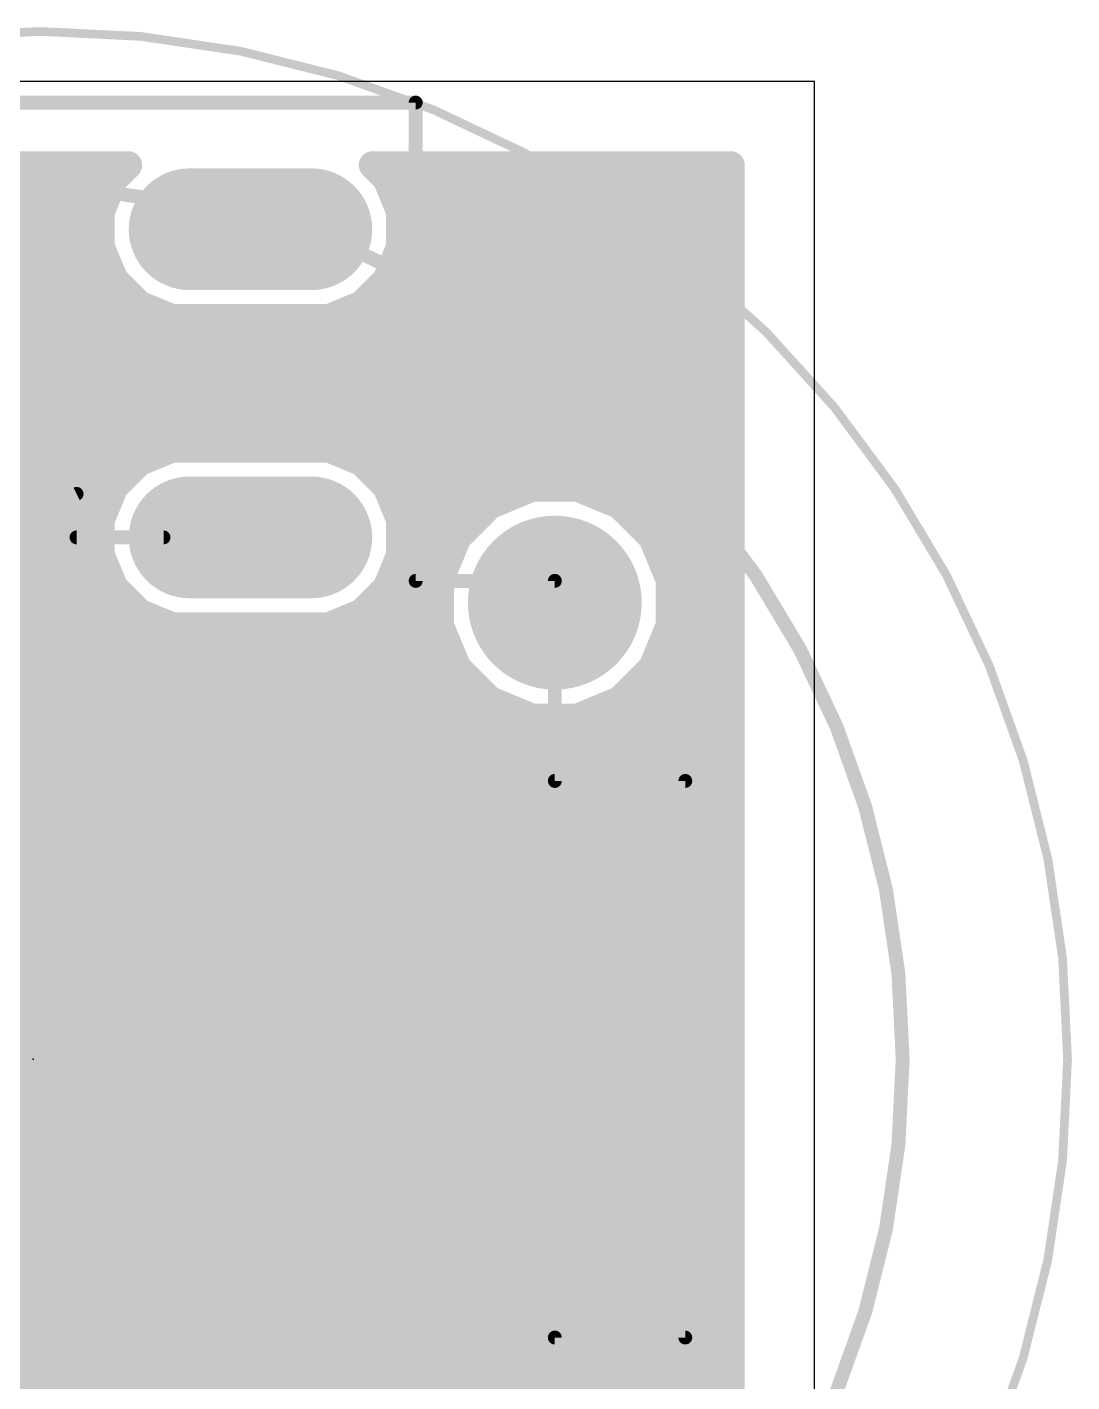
# Model space of a CAD drawing. Extents: x 0 to 39.3, y -1.1 to 59.5.
# Drawn here: x 24.04 to 39.3, y 39.74 to 59.52 of the extents above; entities that cross this region are included whole.
import ezdxf

# ---------------------------------------------------------------- set-up
doc = ezdxf.new("R2010")
doc.units = 0
for name, color, linetype in [('1', 22, 'CONTINUOUS'), ('16', 175, 'CONTINUOUS'), ('17', 82, 'CONTINUOUS'), ('20', 7, 'CONTINUOUS'), ('21', 253, 'CONTINUOUS'), ('23', 7, 'CONTINUOUS'), ('51', 253, 'CONTINUOUS')]:
    doc.layers.add(name, color=color, linetype=linetype)

# ---------------------------------------------------------------- blocks, each defined once
blk = doc.blocks.new('LONGP100')
at = {"const_width": 1}
blk.add_lwpolyline([(-0.5, 0), (0.5, 0)], dxfattribs=at)
at = {"const_width": 0.5}
for points in [[(-0.5, 0.25, 1), (-0.5, -0.25)], [(0.5, -0.25, 1), (0.5, 0.25)]]:
    blk.add_lwpolyline(points, format="xyb", dxfattribs=at)
blk = doc.blocks.new('ROUNDP')
at = {"const_width": 0.5}
blk.add_lwpolyline([(0, -0.25, 1), (0, 0.25, 1), (0, -0.25)], format="xyb", dxfattribs=at)

msp = doc.modelspace()

# ---------------------------------------------------------------- linework, layer by layer
at = {"layer": '1', "const_width": 0.4064}
for points in [[(22.7402, 57.5058), (25.5198, 57.5058)], [(25.5198, 57.5058), (25.3178, 57.3038)], [(29.2922, 57.3038), (29.0902, 57.5058)], [(29.0902, 57.5058), (34.3208, 57.5058)], [(34.3208, 57.5058), (34.3208, 1.2192)], [(22.9428, 57.3024), (25.3172, 57.3024)], [(25.3178, 57.3038), (25.1206, 56.8277)], [(29.4894, 56.8277), (29.2922, 57.3038)], [(29.2928, 57.3024), (34.3208, 57.3024)], [(23.1111, 56.896), (25.1489, 56.896)], [(25.1206, 56.8277), (25.1206, 56.3123)], [(29.4611, 56.896), (34.3208, 56.896)], [(29.4894, 56.3123), (29.4894, 56.8277)], [(23.1394, 56.4896), (25.1206, 56.4896)], [(29.4894, 56.4896), (34.3208, 56.4896)], [(25.1206, 56.3123), (25.3178, 55.8362)], [(29.2922, 55.8362), (29.4894, 56.3123)], [(23.0445, 56.0832), (25.2155, 56.0832)], [(29.3945, 56.0832), (34.3208, 56.0832)], [(25.3178, 55.8362), (25.6822, 55.4718)], [(28.9278, 55.4718), (29.2922, 55.8362)], [(22.7828, 55.6768), (25.4772, 55.6768)], [(29.1328, 55.6768), (34.3208, 55.6768)], [(25.6822, 55.4718), (26.1583, 55.2746)], [(28.4517, 55.2746), (28.9278, 55.4718)], [(1.2192, 55.2704), (34.3208, 55.2704)], [(26.1583, 55.2746), (28.4517, 55.2746)], [(1.2192, 54.864), (34.3208, 54.864)], [(1.2192, 54.4576), (34.3208, 54.4576)], [(1.2192, 54.0512), (34.3208, 54.0512)], [(1.2192, 53.6448), (34.3208, 53.6448)], [(22.5161, 53.2384), (25.8517, 53.2384)], [(26.1583, 53.3654), (25.6822, 53.1682)], [(28.4517, 53.3654), (26.1583, 53.3654)], [(28.9278, 53.1682), (28.4517, 53.3654)], [(28.7583, 53.2384), (34.3208, 53.2384)], [(25.6822, 53.1682), (25.3178, 52.8038)], [(29.2922, 52.8038), (28.9278, 53.1682)], [(22.9544, 52.832), (25.346, 52.832)], [(29.264, 52.832), (34.3208, 52.832)], [(25.3178, 52.8038), (25.1206, 52.3277)], [(29.4894, 52.3277), (29.2922, 52.8038)], [(31.4165, 52.7939), (30.8004, 52.5387)], [(32.0835, 52.7939), (31.4165, 52.7939)], [(32.6996, 52.5387), (32.0835, 52.7939)], [(23.1439, 52.4256), (25.1612, 52.4256)], [(29.4488, 52.4256), (30.6873, 52.4256)], [(30.8004, 52.5387), (30.3288, 52.0671)], [(33.1712, 52.0671), (32.6996, 52.5387)], [(32.8127, 52.4256), (34.3208, 52.4256)], [(25.1206, 52.3277), (25.1206, 51.8123)], [(29.4894, 51.8123), (29.4894, 52.3277)], [(30.3288, 52.0671), (30.0736, 51.451)], [(33.4264, 51.451), (33.1712, 52.0671)], [(21.0268, 52.0192), (25.1206, 52.0192)], [(29.4894, 52.0192), (30.309, 52.0192)], [(33.191, 52.0192), (34.3208, 52.0192)], [(25.1206, 51.8123), (25.3178, 51.3362)], [(29.2922, 51.3362), (29.4894, 51.8123)], [(23.1109, 51.6128), (25.2032, 51.6128)], [(29.4068, 51.6128), (30.1406, 51.6128)], [(30.0736, 51.451), (30.0736, 50.784)], [(33.3594, 51.6128), (34.3208, 51.6128)], [(33.4264, 50.784), (33.4264, 51.451)], [(25.3178, 51.3362), (25.6822, 50.9718)], [(28.9278, 50.9718), (29.2922, 51.3362)], [(22.8805, 51.2064), (25.4476, 51.2064)], [(29.1624, 51.2064), (30.0736, 51.2064)], [(33.4264, 51.2064), (34.3208, 51.2064)], [(25.6822, 50.9718), (26.1583, 50.7746)], [(28.4517, 50.7746), (28.9278, 50.9718)], [(22.2917, 50.8), (26.097, 50.8)], [(26.1583, 50.7746), (28.4517, 50.7746)], [(28.513, 50.8), (30.0736, 50.8)], [(30.0736, 50.784), (30.3288, 50.1679)], [(33.1712, 50.1679), (33.4264, 50.784)], [(33.4264, 50.8), (34.3208, 50.8)], [(18.0247, 50.3936), (30.2353, 50.3936)], [(33.2647, 50.3936), (34.3208, 50.3936)], [(30.3288, 50.1679), (30.8004, 49.6963)], [(32.6996, 49.6963), (33.1712, 50.1679)], [(17.7505, 49.9872), (30.5095, 49.9872)], [(32.9905, 49.9872), (34.3208, 49.9872)], [(30.8004, 49.6963), (31.4165, 49.4411)], [(32.0835, 49.4411), (32.6996, 49.6963)], [(17.1807, 49.5808), (31.0793, 49.5808)], [(32.4207, 49.5808), (34.3208, 49.5808)], [(31.4165, 49.4411), (32.0835, 49.4411)], [(1.2192, 49.1744), (34.3208, 49.1744)], [(1.2192, 48.768), (34.3208, 48.768)], [(1.2192, 48.3616), (34.3208, 48.3616)], [(14.8368, 47.9552), (34.3208, 47.9552)], [(15.1407, 47.5488), (34.3208, 47.5488)], [(15.2654, 47.1424), (34.3208, 47.1424)], [(15.5223, 46.736), (34.3208, 46.736)], [(15.9287, 46.3296), (34.3208, 46.3296)], [(16.3351, 45.9232), (34.3208, 45.9232)], [(16.7415, 45.5168), (34.3208, 45.5168)], [(17.1479, 45.1104), (34.3208, 45.1104)], [(17.5543, 44.704), (34.3208, 44.704)], [(17.9607, 44.2976), (34.3208, 44.2976)], [(18.3671, 43.8912), (34.3208, 43.8912)], [(18.7735, 43.4848), (34.3208, 43.4848)], [(19.1799, 43.0784), (34.3208, 43.0784)], [(19.3548, 42.672), (34.3208, 42.672)], [(19.3548, 42.2656), (34.3208, 42.2656)], [(19.3548, 41.8592), (34.3208, 41.8592)], [(19.3548, 41.4528), (34.3208, 41.4528)], [(19.3548, 41.0464), (34.3208, 41.0464)], [(19.3548, 40.64), (34.3208, 40.64)], [(19.3548, 40.2336), (34.3208, 40.2336)], [(19.3548, 39.8272), (34.3208, 39.8272)]]:
    msp.add_lwpolyline(points, dxfattribs=at)
at = {"layer": '1', "const_width": 0.2032}
for points in [[(25.5917, 57.434, 1), (25.448, 57.5776)], [(25.5198, 57.4042, 1), (25.5198, 57.6074)], [(29.162, 57.5776, 1), (29.0183, 57.434)], [(29.0902, 57.6074, 1), (29.0902, 57.4042)], [(34.4224, 57.5058, 1), (34.2192, 57.5058)], [(34.3208, 57.4042, 1), (34.3208, 57.6074)], [(25.246, 57.3756, 1), (25.3897, 57.2319)], [(25.4117, 57.2649, 1), (25.2239, 57.3427)], [(25.3172, 57.2008, 1), (25.3172, 57.404)], [(29.3861, 57.3427, 1), (29.1983, 57.2649)], [(29.2928, 57.404, 1), (29.2928, 57.2008)], [(29.2203, 57.2319, 1), (29.364, 57.3756)], [(34.3208, 57.2008, 1), (34.3208, 57.404)], [(25.2222, 56.8277, 1), (25.019, 56.8277)], [(25.1489, 56.7944, 1), (25.1489, 56.9976)], [(29.4611, 56.9976, 1), (29.4611, 56.7944)], [(29.591, 56.8277, 1), (29.3878, 56.8277)], [(34.3208, 56.7944, 1), (34.3208, 56.9976)], [(25.0267, 56.8666, 1), (25.2145, 56.7888)], [(29.3955, 56.7888, 1), (29.5833, 56.8666)], [(25.1206, 56.388, 1), (25.1206, 56.5912)], [(29.4894, 56.5912, 1), (29.4894, 56.388)], [(34.3208, 56.388, 1), (34.3208, 56.5912)], [(25.2145, 56.3512, 1), (25.0267, 56.2734)], [(25.019, 56.3123, 1), (25.2222, 56.3123)], [(29.3878, 56.3123, 1), (29.591, 56.3123)], [(29.5833, 56.2734, 1), (29.3955, 56.3512)], [(25.2155, 55.9816, 1), (25.2155, 56.1848)], [(29.3945, 56.1848, 1), (29.3945, 55.9816)], [(34.3208, 55.9816, 1), (34.3208, 56.1848)], [(25.3897, 55.9081, 1), (25.246, 55.7644)], [(29.364, 55.7644, 1), (29.2203, 55.9081)], [(25.2239, 55.7973, 1), (25.4117, 55.8751)], [(25.4772, 55.5752, 1), (25.4772, 55.7784)], [(29.1328, 55.7784, 1), (29.1328, 55.5752)], [(29.1983, 55.8751, 1), (29.3861, 55.7973)], [(34.3208, 55.5752, 1), (34.3208, 55.7784)], [(25.7211, 55.5657, 1), (25.6433, 55.3779)], [(25.6104, 55.4, 1), (25.7541, 55.5437)], [(28.8559, 55.5437, 1), (28.9996, 55.4)], [(28.9667, 55.3779, 1), (28.8889, 55.5657)], [(26.1583, 55.3762, 1), (26.1583, 55.173)], [(26.1194, 55.1807, 1), (26.1972, 55.3685)], [(28.4128, 55.3685, 1), (28.4906, 55.1807)], [(28.4517, 55.173, 1), (28.4517, 55.3762)], [(34.3208, 55.1688, 1), (34.3208, 55.372)], [(34.3208, 54.7624, 1), (34.3208, 54.9656)], [(34.3208, 54.356, 1), (34.3208, 54.5592)], [(34.3208, 53.9496, 1), (34.3208, 54.1528)], [(34.3208, 53.5432, 1), (34.3208, 53.7464)], [(25.8517, 53.1368, 1), (25.8517, 53.34)], [(26.1583, 53.467, 1), (26.1583, 53.2638)], [(26.1972, 53.2715, 1), (26.1194, 53.4593)], [(28.4906, 53.4593, 1), (28.4128, 53.2715)], [(28.4517, 53.2638, 1), (28.4517, 53.467)], [(28.7583, 53.34, 1), (28.7583, 53.1368)], [(34.3208, 53.1368, 1), (34.3208, 53.34)], [(25.6433, 53.2621, 1), (25.7211, 53.0743)], [(25.7541, 53.0963, 1), (25.6104, 53.24)], [(28.9996, 53.24, 1), (28.8559, 53.0963)], [(28.8889, 53.0743, 1), (28.9667, 53.2621)], [(25.346, 52.7304, 1), (25.346, 52.9336)], [(29.264, 52.9336, 1), (29.264, 52.7304)], [(34.3208, 52.7304, 1), (34.3208, 52.9336)], [(25.246, 52.8756, 1), (25.3897, 52.7319)], [(25.4117, 52.7649, 1), (25.2239, 52.8427)], [(29.3861, 52.8427, 1), (29.1983, 52.7649)], [(29.2203, 52.7319, 1), (29.364, 52.8756)], [(31.4165, 52.8955, 1), (31.4165, 52.6923)], [(31.4554, 52.7, 1), (31.3777, 52.8878)], [(32.1223, 52.8878, 1), (32.0446, 52.7)], [(32.0835, 52.6923, 1), (32.0835, 52.8955)], [(25.1612, 52.324, 1), (25.1612, 52.5272)], [(29.4488, 52.5272, 1), (29.4488, 52.324)], [(30.6873, 52.324, 1), (30.6873, 52.5272)], [(30.7615, 52.6325, 1), (30.8393, 52.4448)], [(30.8722, 52.4668, 1), (30.7286, 52.6105)], [(32.7714, 52.6105, 1), (32.6278, 52.4668)], [(32.6607, 52.4448, 1), (32.7385, 52.6325)], [(32.8127, 52.5272, 1), (32.8127, 52.324)], [(34.3208, 52.324, 1), (34.3208, 52.5272)], [(25.2222, 52.3277, 1), (25.019, 52.3277)], [(25.0267, 52.3666, 1), (25.2145, 52.2888)], [(29.591, 52.3277, 1), (29.3878, 52.3277)], [(29.3955, 52.2888, 1), (29.5833, 52.3666)], [(30.257, 52.1389, 1), (30.4007, 51.9953)], [(30.4227, 52.0282, 1), (30.2349, 52.106)], [(33.265, 52.106, 1), (33.0773, 52.0282)], [(33.0993, 51.9953, 1), (33.243, 52.1389)], [(25.1206, 51.9176, 1), (25.1206, 52.1208)], [(29.4894, 52.1208, 1), (29.4894, 51.9176)], [(30.309, 51.9176, 1), (30.309, 52.1208)], [(33.191, 52.1208, 1), (33.191, 51.9176)], [(34.3208, 51.9176, 1), (34.3208, 52.1208)], [(25.2145, 51.8512, 1), (25.0267, 51.7734)], [(25.019, 51.8123, 1), (25.2222, 51.8123)], [(29.3878, 51.8123, 1), (29.591, 51.8123)], [(29.5833, 51.7734, 1), (29.3955, 51.8512)], [(25.2032, 51.5112, 1), (25.2032, 51.7144)], [(29.4068, 51.7144, 1), (29.4068, 51.5112)], [(30.1752, 51.451, 1), (29.972, 51.451)], [(30.1406, 51.5112, 1), (30.1406, 51.7144)], [(33.3594, 51.7144, 1), (33.3594, 51.5112)], [(33.528, 51.451, 1), (33.3248, 51.451)], [(34.3208, 51.5112, 1), (34.3208, 51.7144)], [(25.3897, 51.4081, 1), (25.246, 51.2644)], [(25.2239, 51.2973, 1), (25.4117, 51.3751)], [(29.1983, 51.3751, 1), (29.3861, 51.2973)], [(29.364, 51.2644, 1), (29.2203, 51.4081)], [(29.9797, 51.4898, 1), (30.1675, 51.4121)], [(33.3325, 51.4121, 1), (33.5203, 51.4898)], [(25.4476, 51.1048, 1), (25.4476, 51.308)], [(29.1624, 51.308, 1), (29.1624, 51.1048)], [(30.0736, 51.1048, 1), (30.0736, 51.308)], [(33.4264, 51.308, 1), (33.4264, 51.1048)], [(34.3208, 51.1048, 1), (34.3208, 51.308)], [(25.7211, 51.0657, 1), (25.6433, 50.8779)], [(25.6104, 50.9, 1), (25.7541, 51.0437)], [(28.8559, 51.0437, 1), (28.9996, 50.9)], [(28.9667, 50.8779, 1), (28.8889, 51.0657)], [(26.1583, 50.8762, 1), (26.1583, 50.673)], [(26.097, 50.6984, 1), (26.097, 50.9016)], [(26.1194, 50.6807, 1), (26.1972, 50.8685)], [(28.4128, 50.8685, 1), (28.4906, 50.6807)], [(28.513, 50.9016, 1), (28.513, 50.6984)], [(28.4517, 50.673, 1), (28.4517, 50.8762)], [(30.1675, 50.8229, 1), (29.9797, 50.7452)], [(29.972, 50.784, 1), (30.1752, 50.784)], [(30.0736, 50.6984, 1), (30.0736, 50.9016)], [(33.4264, 50.9016, 1), (33.4264, 50.6984)], [(33.3248, 50.784, 1), (33.528, 50.784)], [(33.5203, 50.7452, 1), (33.3325, 50.8229)], [(34.3208, 50.6984, 1), (34.3208, 50.9016)], [(30.2353, 50.292, 1), (30.2353, 50.4952)], [(33.2647, 50.4952, 1), (33.2647, 50.292)], [(34.3208, 50.292, 1), (34.3208, 50.4952)], [(30.4007, 50.2397, 1), (30.257, 50.0961)], [(30.2349, 50.129, 1), (30.4227, 50.2068)], [(33.0773, 50.2068, 1), (33.265, 50.129)], [(33.243, 50.0961, 1), (33.0993, 50.2397)], [(30.5095, 49.8856, 1), (30.5095, 50.0888)], [(32.9905, 50.0888, 1), (32.9905, 49.8856)], [(34.3208, 49.8856, 1), (34.3208, 50.0888)], [(30.8393, 49.7902, 1), (30.7615, 49.6024)], [(30.7286, 49.6245, 1), (30.8722, 49.7682)], [(32.6278, 49.7682, 1), (32.7714, 49.6245)], [(32.7385, 49.6024, 1), (32.6607, 49.7902)], [(31.0793, 49.4792, 1), (31.0793, 49.6824)], [(32.4207, 49.6824, 1), (32.4207, 49.4792)], [(34.3208, 49.4792, 1), (34.3208, 49.6824)], [(31.4165, 49.5427, 1), (31.4165, 49.3395)], [(31.3777, 49.3472, 1), (31.4554, 49.535)], [(32.0446, 49.535, 1), (32.1223, 49.3472)], [(32.0835, 49.3395, 1), (32.0835, 49.5427)], [(34.3208, 49.0728, 1), (34.3208, 49.276)], [(34.3208, 48.6664, 1), (34.3208, 48.8696)], [(34.3208, 48.26, 1), (34.3208, 48.4632)], [(34.3208, 47.8536, 1), (34.3208, 48.0568)], [(34.3208, 47.4472, 1), (34.3208, 47.6504)], [(34.3208, 47.0408, 1), (34.3208, 47.244)], [(34.3208, 46.6344, 1), (34.3208, 46.8376)], [(34.3208, 46.228, 1), (34.3208, 46.4312)], [(34.3208, 45.8216, 1), (34.3208, 46.0248)], [(34.3208, 45.4152, 1), (34.3208, 45.6184)], [(34.3208, 45.0088, 1), (34.3208, 45.212)], [(34.3208, 44.6024, 1), (34.3208, 44.8056)], [(34.3208, 44.196, 1), (34.3208, 44.3992)], [(34.3208, 43.7896, 1), (34.3208, 43.9928)], [(34.3208, 43.3832, 1), (34.3208, 43.5864)], [(34.3208, 42.9768, 1), (34.3208, 43.18)], [(34.3208, 42.5704, 1), (34.3208, 42.7736)], [(34.3208, 42.164, 1), (34.3208, 42.3672)], [(34.3208, 41.7576, 1), (34.3208, 41.9608)], [(34.3208, 41.3512, 1), (34.3208, 41.5544)], [(34.3208, 40.9448, 1), (34.3208, 41.148)], [(34.3208, 40.5384, 1), (34.3208, 40.7416)], [(34.3208, 40.132, 1), (34.3208, 40.3352)], [(34.3208, 39.7256, 1), (34.3208, 39.9288)]]:
    msp.add_lwpolyline(points, format="xyb", dxfattribs=at)
at = {"layer": '16'}
for points, const_width in [([(22.7402, 57.5058), (25.5198, 57.5058)], 0.4064), ([(25.5198, 57.5058), (25.3178, 57.3038)], 0.4064), ([(29.2922, 57.3038), (29.0902, 57.5058)], 0.4064), ([(29.0902, 57.5058), (34.3208, 57.5058)], 0.4064), ([(34.3208, 57.5058), (34.3208, 1.2192)], 0.4064), ([(22.9428, 57.3024), (25.3172, 57.3024)], 0.4064), ([(25.3178, 57.3038), (25.1206, 56.8277)], 0.4064), ([(29.4894, 56.8277), (29.2922, 57.3038)], 0.4064), ([(29.2928, 57.3024), (34.3208, 57.3024)], 0.4064), ([(23.1111, 56.896), (25.1489, 56.896)], 0.4064), ([(25.1206, 56.8277), (25.1206, 56.3123)], 0.4064), ([(29.4611, 56.896), (34.3208, 56.896)], 0.4064), ([(29.4894, 56.3123), (29.4894, 56.8277)], 0.4064), ([(23.1394, 56.4896), (25.1206, 56.4896)], 0.4064), ([(29.4894, 56.4896), (34.3208, 56.4896)], 0.4064), ([(25.1206, 56.3123), (25.3178, 55.8362)], 0.4064), ([(29.2922, 55.8362), (29.4894, 56.3123)], 0.4064), ([(23.0445, 56.0832), (25.2155, 56.0832)], 0.4064), ([(29.3945, 56.0832), (34.3208, 56.0832)], 0.4064), ([(25.3178, 55.8362), (25.6822, 55.4718)], 0.4064), ([(28.9278, 55.4718), (29.2922, 55.8362)], 0.4064), ([(22.7828, 55.6768), (25.4772, 55.6768)], 0.4064), ([(29.1328, 55.6768), (34.3208, 55.6768)], 0.4064), ([(25.6822, 55.4718), (26.1583, 55.2746)], 0.4064), ([(28.4517, 55.2746), (28.9278, 55.4718)], 0.4064), ([(21.9739, 55.2704), (34.3208, 55.2704)], 0.4064), ([(26.1583, 55.2746), (28.4517, 55.2746)], 0.4064), ([(22.3803, 54.864), (34.3208, 54.864)], 0.4064), ([(22.7867, 54.4576), (34.3208, 54.4576)], 0.4064), ([(24.6155, 52.8828), (23.0915, 54.4068)], 0.4064), ([(23.4471, 54.0512), (34.3208, 54.0512)], 0.4064), ([(24.384, 52.324), (22.86, 53.848)], 0.3048), ([(23.8535, 53.6448), (34.3208, 53.6448)], 0.4064), ([(24.2599, 53.2384), (25.8517, 53.2384)], 0.4064), ([(26.1583, 53.3654), (25.6822, 53.1682)], 0.4064), ([(28.4517, 53.3654), (26.1583, 53.3654)], 0.4064), ([(28.9278, 53.1682), (28.4517, 53.3654)], 0.4064), ([(28.7583, 53.2384), (34.3208, 53.2384)], 0.4064), ([(25.6822, 53.1682), (25.3178, 52.8038)], 0.4064), ([(29.2922, 52.8038), (28.9278, 53.1682)], 0.4064), ([(24.9428, 52.5555), (24.6155, 52.8828)], 0.4064), ([(24.6663, 52.832), (25.346, 52.832)], 0.4064), ([(29.264, 52.832), (34.3208, 52.832)], 0.4064), ([(25.3178, 52.8038), (25.1206, 52.3277)], 0.4064), ([(29.4894, 52.3277), (29.2922, 52.8038)], 0.4064), ([(31.4165, 52.7939), (30.8004, 52.5387)], 0.4064), ([(32.0835, 52.7939), (31.4165, 52.7939)], 0.4064), ([(32.6996, 52.5387), (32.0835, 52.7939)], 0.4064), ([(24.9428, 39.6015), (24.9428, 52.5555)], 0.4064), ([(24.9428, 52.4256), (25.1612, 52.4256)], 0.4064), ([(29.4488, 52.4256), (30.6873, 52.4256)], 0.4064), ([(30.8004, 52.5387), (30.3288, 52.0671)], 0.4064), ([(33.1712, 52.0671), (32.6996, 52.5387)], 0.4064), ([(32.8127, 52.4256), (34.3208, 52.4256)], 0.4064), ([(24.384, 39.37), (24.384, 52.324)], 0.3048), ([(25.1206, 52.3277), (25.1206, 51.8123)], 0.4064), ([(29.4894, 51.8123), (29.4894, 52.3277)], 0.4064), ([(30.3288, 52.0671), (30.0736, 51.451)], 0.4064), ([(33.4264, 51.451), (33.1712, 52.0671)], 0.4064), ([(24.9428, 52.0192), (25.1206, 52.0192)], 0.4064), ([(29.4894, 52.0192), (30.309, 52.0192)], 0.4064), ([(33.191, 52.0192), (34.3208, 52.0192)], 0.4064), ([(25.1206, 51.8123), (25.3178, 51.3362)], 0.4064), ([(29.2922, 51.3362), (29.4894, 51.8123)], 0.4064), ([(24.9428, 51.6128), (25.2032, 51.6128)], 0.4064), ([(29.4068, 51.6128), (30.1406, 51.6128)], 0.4064), ([(30.0736, 51.451), (30.0736, 50.784)], 0.4064), ([(33.3594, 51.6128), (34.3208, 51.6128)], 0.4064), ([(33.4264, 50.784), (33.4264, 51.451)], 0.4064), ([(25.3178, 51.3362), (25.6822, 50.9718)], 0.4064), ([(28.9278, 50.9718), (29.2922, 51.3362)], 0.4064), ([(24.9428, 51.2064), (25.4476, 51.2064)], 0.4064), ([(29.1624, 51.2064), (30.0736, 51.2064)], 0.4064), ([(33.4264, 51.2064), (34.3208, 51.2064)], 0.4064), ([(25.6822, 50.9718), (26.1583, 50.7746)], 0.4064), ([(28.4517, 50.7746), (28.9278, 50.9718)], 0.4064), ([(24.9428, 50.8), (26.097, 50.8)], 0.4064), ([(26.1583, 50.7746), (28.4517, 50.7746)], 0.4064), ([(28.513, 50.8), (30.0736, 50.8)], 0.4064), ([(30.0736, 50.784), (30.3288, 50.1679)], 0.4064), ([(33.1712, 50.1679), (33.4264, 50.784)], 0.4064), ([(33.4264, 50.8), (34.3208, 50.8)], 0.4064), ([(24.9428, 50.3936), (30.2353, 50.3936)], 0.4064), ([(33.2647, 50.3936), (34.3208, 50.3936)], 0.4064), ([(30.3288, 50.1679), (30.8004, 49.6963)], 0.4064), ([(32.6996, 49.6963), (33.1712, 50.1679)], 0.4064), ([(24.9428, 49.9872), (30.5095, 49.9872)], 0.4064), ([(32.9905, 49.9872), (34.3208, 49.9872)], 0.4064), ([(30.8004, 49.6963), (31.4165, 49.4411)], 0.4064), ([(32.0835, 49.4411), (32.6996, 49.6963)], 0.4064), ([(24.9428, 49.5808), (31.0793, 49.5808)], 0.4064), ([(32.4207, 49.5808), (34.3208, 49.5808)], 0.4064), ([(31.4165, 49.4411), (32.0835, 49.4411)], 0.4064), ([(24.9428, 49.1744), (34.3208, 49.1744)], 0.4064), ([(24.9428, 48.768), (34.3208, 48.768)], 0.4064), ([(24.9428, 48.3616), (34.3208, 48.3616)], 0.4064), ([(24.9428, 47.9552), (34.3208, 47.9552)], 0.4064), ([(24.9428, 47.5488), (34.3208, 47.5488)], 0.4064), ([(24.9428, 47.1424), (34.3208, 47.1424)], 0.4064), ([(24.9428, 46.736), (34.3208, 46.736)], 0.4064), ([(24.9428, 46.3296), (34.3208, 46.3296)], 0.4064), ([(24.9428, 45.9232), (34.3208, 45.9232)], 0.4064), ([(24.9428, 45.5168), (34.3208, 45.5168)], 0.4064), ([(24.9428, 45.1104), (34.3208, 45.1104)], 0.4064), ([(24.9428, 44.704), (34.3208, 44.704)], 0.4064), ([(24.9428, 44.2976), (34.3208, 44.2976)], 0.4064), ([(24.9428, 43.8912), (34.3208, 43.8912)], 0.4064), ([(24.9428, 43.4848), (34.3208, 43.4848)], 0.4064), ([(24.9428, 43.0784), (34.3208, 43.0784)], 0.4064), ([(24.9428, 42.672), (34.3208, 42.672)], 0.4064), ([(24.9428, 42.2656), (34.3208, 42.2656)], 0.4064), ([(24.9428, 41.8592), (34.3208, 41.8592)], 0.4064), ([(24.9428, 41.4528), (34.3208, 41.4528)], 0.4064), ([(24.9428, 41.0464), (34.3208, 41.0464)], 0.4064), ([(24.9428, 40.64), (34.3208, 40.64)], 0.4064), ([(24.9428, 40.2336), (34.3208, 40.2336)], 0.4064), ([(24.9428, 39.8272), (34.3208, 39.8272)], 0.4064), ([(28.9335, 35.6108), (24.9428, 39.6015)], 0.4064)]:
    msp.add_lwpolyline(points, dxfattribs=dict(at, const_width=const_width))
for points, const_width in [([(25.5917, 57.434, 1), (25.448, 57.5776)], 0.2032), ([(25.5198, 57.4042, 1), (25.5198, 57.6074)], 0.2032), ([(29.162, 57.5776, 1), (29.0183, 57.434)], 0.2032), ([(29.0902, 57.6074, 1), (29.0902, 57.4042)], 0.2032), ([(34.4224, 57.5058, 1), (34.2192, 57.5058)], 0.2032), ([(34.3208, 57.4042, 1), (34.3208, 57.6074)], 0.2032), ([(25.246, 57.3756, 1), (25.3897, 57.2319)], 0.2032), ([(25.4117, 57.2649, 1), (25.2239, 57.3427)], 0.2032), ([(25.3172, 57.2008, 1), (25.3172, 57.404)], 0.2032), ([(29.3861, 57.3427, 1), (29.1983, 57.2649)], 0.2032), ([(29.2928, 57.404, 1), (29.2928, 57.2008)], 0.2032), ([(29.2203, 57.2319, 1), (29.364, 57.3756)], 0.2032), ([(34.3208, 57.2008, 1), (34.3208, 57.404)], 0.2032), ([(25.2222, 56.8277, 1), (25.019, 56.8277)], 0.2032), ([(25.1489, 56.7944, 1), (25.1489, 56.9976)], 0.2032), ([(29.4611, 56.9976, 1), (29.4611, 56.7944)], 0.2032), ([(29.591, 56.8277, 1), (29.3878, 56.8277)], 0.2032), ([(34.3208, 56.7944, 1), (34.3208, 56.9976)], 0.2032), ([(25.0267, 56.8666, 1), (25.2145, 56.7888)], 0.2032), ([(29.3955, 56.7888, 1), (29.5833, 56.8666)], 0.2032), ([(25.1206, 56.388, 1), (25.1206, 56.5912)], 0.2032), ([(29.4894, 56.5912, 1), (29.4894, 56.388)], 0.2032), ([(34.3208, 56.388, 1), (34.3208, 56.5912)], 0.2032), ([(25.2145, 56.3512, 1), (25.0267, 56.2734)], 0.2032), ([(25.019, 56.3123, 1), (25.2222, 56.3123)], 0.2032), ([(29.3878, 56.3123, 1), (29.591, 56.3123)], 0.2032), ([(29.5833, 56.2734, 1), (29.3955, 56.3512)], 0.2032), ([(25.2155, 55.9816, 1), (25.2155, 56.1848)], 0.2032), ([(29.3945, 56.1848, 1), (29.3945, 55.9816)], 0.2032), ([(34.3208, 55.9816, 1), (34.3208, 56.1848)], 0.2032), ([(25.3897, 55.9081, 1), (25.246, 55.7644)], 0.2032), ([(29.364, 55.7644, 1), (29.2203, 55.9081)], 0.2032), ([(25.2239, 55.7973, 1), (25.4117, 55.8751)], 0.2032), ([(25.4772, 55.5752, 1), (25.4772, 55.7784)], 0.2032), ([(29.1328, 55.7784, 1), (29.1328, 55.5752)], 0.2032), ([(29.1983, 55.8751, 1), (29.3861, 55.7973)], 0.2032), ([(34.3208, 55.5752, 1), (34.3208, 55.7784)], 0.2032), ([(25.7211, 55.5657, 1), (25.6433, 55.3779)], 0.2032), ([(25.6104, 55.4, 1), (25.7541, 55.5437)], 0.2032), ([(28.8559, 55.5437, 1), (28.9996, 55.4)], 0.2032), ([(28.9667, 55.3779, 1), (28.8889, 55.5657)], 0.2032), ([(26.1583, 55.3762, 1), (26.1583, 55.173)], 0.2032), ([(26.1194, 55.1807, 1), (26.1972, 55.3685)], 0.2032), ([(28.4128, 55.3685, 1), (28.4906, 55.1807)], 0.2032), ([(28.4517, 55.173, 1), (28.4517, 55.3762)], 0.2032), ([(34.3208, 55.1688, 1), (34.3208, 55.372)], 0.2032), ([(34.3208, 54.7624, 1), (34.3208, 54.9656)], 0.2032), ([(34.3208, 54.356, 1), (34.3208, 54.5592)], 0.2032), ([(34.3208, 53.9496, 1), (34.3208, 54.1528)], 0.2032), ([(34.3208, 53.5432, 1), (34.3208, 53.7464)], 0.2032), ([(24.2599, 53.34, 1), (24.2599, 53.1368)], 0.2032), ([(25.8517, 53.1368, 1), (25.8517, 53.34)], 0.2032), ([(26.1583, 53.467, 1), (26.1583, 53.2638)], 0.2032), ([(26.1972, 53.2715, 1), (26.1194, 53.4593)], 0.2032), ([(28.4906, 53.4593, 1), (28.4128, 53.2715)], 0.2032), ([(28.4517, 53.2638, 1), (28.4517, 53.467)], 0.2032), ([(28.7583, 53.34, 1), (28.7583, 53.1368)], 0.2032), ([(34.3208, 53.1368, 1), (34.3208, 53.34)], 0.2032), ([(25.6433, 53.2621, 1), (25.7211, 53.0743)], 0.2032), ([(25.7541, 53.0963, 1), (25.6104, 53.24)], 0.2032), ([(28.9996, 53.24, 1), (28.8559, 53.0963)], 0.2032), ([(28.8889, 53.0743, 1), (28.9667, 53.2621)], 0.2032), ([(24.6873, 52.9546, 1), (24.5436, 52.811)], 0.2032), ([(24.5436, 52.811, 1), (24.6873, 52.9546)], 0.2032), ([(24.6663, 52.9336, 1), (24.6663, 52.7304)], 0.2032), ([(25.346, 52.7304, 1), (25.346, 52.9336)], 0.2032), ([(29.264, 52.9336, 1), (29.264, 52.7304)], 0.2032), ([(34.3208, 52.7304, 1), (34.3208, 52.9336)], 0.2032), ([(25.246, 52.8756, 1), (25.3897, 52.7319)], 0.2032), ([(25.4117, 52.7649, 1), (25.2239, 52.8427)], 0.2032), ([(29.3861, 52.8427, 1), (29.1983, 52.7649)], 0.2032), ([(29.2203, 52.7319, 1), (29.364, 52.8756)], 0.2032), ([(31.4165, 52.8955, 1), (31.4165, 52.6923)], 0.2032), ([(31.4554, 52.7, 1), (31.3777, 52.8878)], 0.2032), ([(32.1223, 52.8878, 1), (32.0446, 52.7)], 0.2032), ([(32.0835, 52.6923, 1), (32.0835, 52.8955)], 0.2032), ([(25.0444, 52.5555, 1), (24.8412, 52.5555)], 0.2032), ([(24.9428, 52.5272, 1), (24.9428, 52.324)], 0.2032), ([(24.871, 52.4836, 1), (25.0146, 52.6273)], 0.2032), ([(25.1612, 52.324, 1), (25.1612, 52.5272)], 0.2032), ([(29.4488, 52.5272, 1), (29.4488, 52.324)], 0.2032), ([(30.6873, 52.324, 1), (30.6873, 52.5272)], 0.2032), ([(30.7615, 52.6325, 1), (30.8393, 52.4448)], 0.2032), ([(30.8722, 52.4668, 1), (30.7286, 52.6105)], 0.2032), ([(32.7714, 52.6105, 1), (32.6278, 52.4668)], 0.2032), ([(32.6607, 52.4448, 1), (32.7385, 52.6325)], 0.2032), ([(32.8127, 52.5272, 1), (32.8127, 52.324)], 0.2032), ([(34.3208, 52.324, 1), (34.3208, 52.5272)], 0.2032), ([(24.4602, 52.324, 1), (24.3078, 52.324)], 0.1524), ([(24.3301, 52.2701, 1), (24.4379, 52.3779)], 0.1524), ([(25.2222, 52.3277, 1), (25.019, 52.3277)], 0.2032), ([(25.0267, 52.3666, 1), (25.2145, 52.2888)], 0.2032), ([(29.591, 52.3277, 1), (29.3878, 52.3277)], 0.2032), ([(29.3955, 52.2888, 1), (29.5833, 52.3666)], 0.2032), ([(30.257, 52.1389, 1), (30.4007, 51.9953)], 0.2032), ([(30.4227, 52.0282, 1), (30.2349, 52.106)], 0.2032), ([(33.265, 52.106, 1), (33.0773, 52.0282)], 0.2032), ([(33.0993, 51.9953, 1), (33.243, 52.1389)], 0.2032), ([(24.9428, 52.1208, 1), (24.9428, 51.9176)], 0.2032), ([(25.1206, 51.9176, 1), (25.1206, 52.1208)], 0.2032), ([(29.4894, 52.1208, 1), (29.4894, 51.9176)], 0.2032), ([(30.309, 51.9176, 1), (30.309, 52.1208)], 0.2032), ([(33.191, 52.1208, 1), (33.191, 51.9176)], 0.2032), ([(34.3208, 51.9176, 1), (34.3208, 52.1208)], 0.2032), ([(25.2145, 51.8512, 1), (25.0267, 51.7734)], 0.2032), ([(25.019, 51.8123, 1), (25.2222, 51.8123)], 0.2032), ([(29.3878, 51.8123, 1), (29.591, 51.8123)], 0.2032), ([(29.5833, 51.7734, 1), (29.3955, 51.8512)], 0.2032), ([(24.9428, 51.7144, 1), (24.9428, 51.5112)], 0.2032), ([(25.2032, 51.5112, 1), (25.2032, 51.7144)], 0.2032), ([(29.4068, 51.7144, 1), (29.4068, 51.5112)], 0.2032), ([(30.1752, 51.451, 1), (29.972, 51.451)], 0.2032), ([(30.1406, 51.5112, 1), (30.1406, 51.7144)], 0.2032), ([(33.3594, 51.7144, 1), (33.3594, 51.5112)], 0.2032), ([(33.528, 51.451, 1), (33.3248, 51.451)], 0.2032), ([(34.3208, 51.5112, 1), (34.3208, 51.7144)], 0.2032), ([(25.3897, 51.4081, 1), (25.246, 51.2644)], 0.2032), ([(25.2239, 51.2973, 1), (25.4117, 51.3751)], 0.2032), ([(29.1983, 51.3751, 1), (29.3861, 51.2973)], 0.2032), ([(29.364, 51.2644, 1), (29.2203, 51.4081)], 0.2032), ([(29.9797, 51.4898, 1), (30.1675, 51.4121)], 0.2032), ([(33.3325, 51.4121, 1), (33.5203, 51.4898)], 0.2032), ([(24.9428, 51.308, 1), (24.9428, 51.1048)], 0.2032), ([(25.4476, 51.1048, 1), (25.4476, 51.308)], 0.2032), ([(29.1624, 51.308, 1), (29.1624, 51.1048)], 0.2032), ([(30.0736, 51.1048, 1), (30.0736, 51.308)], 0.2032), ([(33.4264, 51.308, 1), (33.4264, 51.1048)], 0.2032), ([(34.3208, 51.1048, 1), (34.3208, 51.308)], 0.2032), ([(25.7211, 51.0657, 1), (25.6433, 50.8779)], 0.2032), ([(25.6104, 50.9, 1), (25.7541, 51.0437)], 0.2032), ([(28.8559, 51.0437, 1), (28.9996, 50.9)], 0.2032), ([(28.9667, 50.8779, 1), (28.8889, 51.0657)], 0.2032), ([(24.9428, 50.9016, 1), (24.9428, 50.6984)], 0.2032), ([(26.1583, 50.8762, 1), (26.1583, 50.673)], 0.2032), ([(26.097, 50.6984, 1), (26.097, 50.9016)], 0.2032), ([(26.1194, 50.6807, 1), (26.1972, 50.8685)], 0.2032), ([(28.4128, 50.8685, 1), (28.4906, 50.6807)], 0.2032), ([(28.513, 50.9016, 1), (28.513, 50.6984)], 0.2032), ([(28.4517, 50.673, 1), (28.4517, 50.8762)], 0.2032), ([(30.1675, 50.8229, 1), (29.9797, 50.7452)], 0.2032), ([(29.972, 50.784, 1), (30.1752, 50.784)], 0.2032), ([(30.0736, 50.6984, 1), (30.0736, 50.9016)], 0.2032), ([(33.4264, 50.9016, 1), (33.4264, 50.6984)], 0.2032), ([(33.3248, 50.784, 1), (33.528, 50.784)], 0.2032), ([(33.5203, 50.7452, 1), (33.3325, 50.8229)], 0.2032), ([(34.3208, 50.6984, 1), (34.3208, 50.9016)], 0.2032), ([(24.9428, 50.4952, 1), (24.9428, 50.292)], 0.2032), ([(30.2353, 50.292, 1), (30.2353, 50.4952)], 0.2032), ([(33.2647, 50.4952, 1), (33.2647, 50.292)], 0.2032), ([(34.3208, 50.292, 1), (34.3208, 50.4952)], 0.2032), ([(30.4007, 50.2397, 1), (30.257, 50.0961)], 0.2032), ([(30.2349, 50.129, 1), (30.4227, 50.2068)], 0.2032), ([(33.0773, 50.2068, 1), (33.265, 50.129)], 0.2032), ([(33.243, 50.0961, 1), (33.0993, 50.2397)], 0.2032), ([(24.9428, 50.0888, 1), (24.9428, 49.8856)], 0.2032), ([(30.5095, 49.8856, 1), (30.5095, 50.0888)], 0.2032), ([(32.9905, 50.0888, 1), (32.9905, 49.8856)], 0.2032), ([(34.3208, 49.8856, 1), (34.3208, 50.0888)], 0.2032), ([(30.8393, 49.7902, 1), (30.7615, 49.6024)], 0.2032), ([(30.7286, 49.6245, 1), (30.8722, 49.7682)], 0.2032), ([(32.6278, 49.7682, 1), (32.7714, 49.6245)], 0.2032), ([(32.7385, 49.6024, 1), (32.6607, 49.7902)], 0.2032), ([(24.9428, 49.6824, 1), (24.9428, 49.4792)], 0.2032), ([(31.0793, 49.4792, 1), (31.0793, 49.6824)], 0.2032), ([(32.4207, 49.6824, 1), (32.4207, 49.4792)], 0.2032), ([(34.3208, 49.4792, 1), (34.3208, 49.6824)], 0.2032), ([(31.4165, 49.5427, 1), (31.4165, 49.3395)], 0.2032), ([(31.3777, 49.3472, 1), (31.4554, 49.535)], 0.2032), ([(32.0446, 49.535, 1), (32.1223, 49.3472)], 0.2032), ([(32.0835, 49.3395, 1), (32.0835, 49.5427)], 0.2032), ([(24.9428, 49.276, 1), (24.9428, 49.0728)], 0.2032), ([(34.3208, 49.0728, 1), (34.3208, 49.276)], 0.2032), ([(24.9428, 48.8696, 1), (24.9428, 48.6664)], 0.2032), ([(34.3208, 48.6664, 1), (34.3208, 48.8696)], 0.2032), ([(24.9428, 48.4632, 1), (24.9428, 48.26)], 0.2032), ([(34.3208, 48.26, 1), (34.3208, 48.4632)], 0.2032), ([(24.9428, 48.0568, 1), (24.9428, 47.8536)], 0.2032), ([(34.3208, 47.8536, 1), (34.3208, 48.0568)], 0.2032), ([(24.9428, 47.6504, 1), (24.9428, 47.4472)], 0.2032), ([(34.3208, 47.4472, 1), (34.3208, 47.6504)], 0.2032), ([(24.9428, 47.244, 1), (24.9428, 47.0408)], 0.2032), ([(34.3208, 47.0408, 1), (34.3208, 47.244)], 0.2032), ([(24.9428, 46.8376, 1), (24.9428, 46.6344)], 0.2032), ([(34.3208, 46.6344, 1), (34.3208, 46.8376)], 0.2032), ([(24.9428, 46.4312, 1), (24.9428, 46.228)], 0.2032), ([(34.3208, 46.228, 1), (34.3208, 46.4312)], 0.2032), ([(24.9428, 46.0248, 1), (24.9428, 45.8216)], 0.2032), ([(34.3208, 45.8216, 1), (34.3208, 46.0248)], 0.2032), ([(24.9428, 45.6184, 1), (24.9428, 45.4152)], 0.2032), ([(34.3208, 45.4152, 1), (34.3208, 45.6184)], 0.2032), ([(24.9428, 45.212, 1), (24.9428, 45.0088)], 0.2032), ([(34.3208, 45.0088, 1), (34.3208, 45.212)], 0.2032), ([(24.9428, 44.8056, 1), (24.9428, 44.6024)], 0.2032), ([(34.3208, 44.6024, 1), (34.3208, 44.8056)], 0.2032), ([(24.9428, 44.3992, 1), (24.9428, 44.196)], 0.2032), ([(34.3208, 44.196, 1), (34.3208, 44.3992)], 0.2032), ([(24.9428, 43.9928, 1), (24.9428, 43.7896)], 0.2032), ([(34.3208, 43.7896, 1), (34.3208, 43.9928)], 0.2032), ([(24.9428, 43.5864, 1), (24.9428, 43.3832)], 0.2032), ([(34.3208, 43.3832, 1), (34.3208, 43.5864)], 0.2032), ([(24.9428, 43.18, 1), (24.9428, 42.9768)], 0.2032), ([(34.3208, 42.9768, 1), (34.3208, 43.18)], 0.2032), ([(24.9428, 42.7736, 1), (24.9428, 42.5704)], 0.2032), ([(34.3208, 42.5704, 1), (34.3208, 42.7736)], 0.2032), ([(24.9428, 42.3672, 1), (24.9428, 42.164)], 0.2032), ([(34.3208, 42.164, 1), (34.3208, 42.3672)], 0.2032), ([(24.9428, 41.9608, 1), (24.9428, 41.7576)], 0.2032), ([(34.3208, 41.7576, 1), (34.3208, 41.9608)], 0.2032), ([(24.9428, 41.5544, 1), (24.9428, 41.3512)], 0.2032), ([(34.3208, 41.3512, 1), (34.3208, 41.5544)], 0.2032), ([(24.9428, 41.148, 1), (24.9428, 40.9448)], 0.2032), ([(34.3208, 40.9448, 1), (34.3208, 41.148)], 0.2032), ([(24.9428, 40.7416, 1), (24.9428, 40.5384)], 0.2032), ([(34.3208, 40.5384, 1), (34.3208, 40.7416)], 0.2032), ([(24.9428, 40.3352, 1), (24.9428, 40.132)], 0.2032), ([(34.3208, 40.132, 1), (34.3208, 40.3352)], 0.2032), ([(24.9428, 39.9288, 1), (24.9428, 39.7256)], 0.2032), ([(34.3208, 39.7256, 1), (34.3208, 39.9288)], 0.2032), ([(25.0146, 39.6733, 1), (24.871, 39.5296)], 0.2032)]:
    msp.add_lwpolyline(points, format="xyb", dxfattribs=dict(at, const_width=const_width))
at = {"layer": '20'}
for p, q in [((35.54, 58.725), (0, 58.725)), ((35.54, 0), (35.54, 58.725))]:
    msp.add_line(p, q, dxfattribs=at)
at = {"layer": '21', "const_width": 0.2032}
for points in [[(29.718, 58.42), (18.542, 58.42)], [(29.718, 58.42), (29.718, 51.435)], [(31.75, 51.435), (29.718, 51.435)], [(31.75, 48.514), (31.75, 51.435)], [(31.75, 48.514), (33.655, 48.514)], [(33.655, 48.514), (33.655, 40.386)], [(31.75, 40.386), (31.75, 35.56)], [(31.75, 40.386), (33.655, 40.386)]]:
    msp.add_lwpolyline(points, dxfattribs=at)
at = {"layer": '21'}
for points, const_width in [([(29.7688, 58.42, 1), (29.6672, 58.42)], 0.1016), ([(29.718, 58.3692, 1), (29.718, 58.4708)], 0.1016), ([(29.718, 51.4858, 1), (29.718, 51.3842)], 0.1016), ([(29.6672, 51.435, 1), (29.7688, 51.435)], 0.1016), ([(31.8008, 51.435, 1), (31.6992, 51.435)], 0.1016), ([(31.75, 51.3842, 1), (31.75, 51.4858)], 0.1016), ([(31.75, 48.5648, 1), (31.75, 48.4632)], 0.1016), ([(31.6992, 48.514, 1), (31.8008, 48.514)], 0.1016), ([(33.7058, 48.514, 1), (33.6042, 48.514)], 0.1016), ([(33.655, 48.4632, 1), (33.655, 48.5648)], 0.1016), ([(24.13, 43.815, 1), (24.13, 45.085, 1), (24.13, 43.815)], 0.2032), ([(31.8008, 40.386, 1), (31.6992, 40.386)], 0.1016), ([(31.75, 40.4368, 1), (31.75, 40.3352)], 0.1016), ([(33.6042, 40.386, 1), (33.7058, 40.386)], 0.1016), ([(33.655, 40.3352, 1), (33.655, 40.4368)], 0.1016)]:
    msp.add_lwpolyline(points, format="xyb", dxfattribs=dict(at, const_width=const_width))
at = {"layer": '23'}
msp.add_point((24.13, 44.45), dxfattribs=at)
at = {"layer": '51'}
for points, const_width in [([(24.23, 29.4417, 1), (24.23, 59.4583, 1), (24.23, 29.4417)], 0.127), ([(24.13, 31.75, 1), (24.13, 57.15, 1), (24.13, 31.75)], 0.2032), ([(24.7877, 52.6596, 1), (24.7423, 52.7504)], 0.1016), ([(24.765, 52.1208, 1), (24.765, 52.0192)], 0.1016), ([(26.035, 52.0192, 1), (26.035, 52.1208)], 0.1016)]:
    msp.add_lwpolyline(points, format="xyb", dxfattribs=dict(at, const_width=const_width))
at = {"layer": '51', "const_width": 0.2032}
for points in [[(23.495, 52.07), (24.765, 52.705)], [(24.765, 52.07), (26.035, 52.07)]]:
    msp.add_lwpolyline(points, dxfattribs=at)

# ---------------------------------------------------------------- block references
at = {"layer": '17'}
for name, p, xscale, yscale in [('LONGP100', (27.305, 56.57), 1.778, 1.778), ('LONGP100', (27.305, 56.57), 1.778, 1.778), ('LONGP100', (27.305, 52.07), 1.778, 1.778), ('LONGP100', (27.305, 52.07), 1.778, 1.778), ('ROUNDP', (31.75, 51.1175), 2.54, 2.54), ('ROUNDP', (31.75, 51.1175), 2.54, 2.54)]:
    msp.add_blockref(name, p, dxfattribs=dict(at, xscale=xscale, yscale=yscale))

doc.saveas('drawing.dxf')
